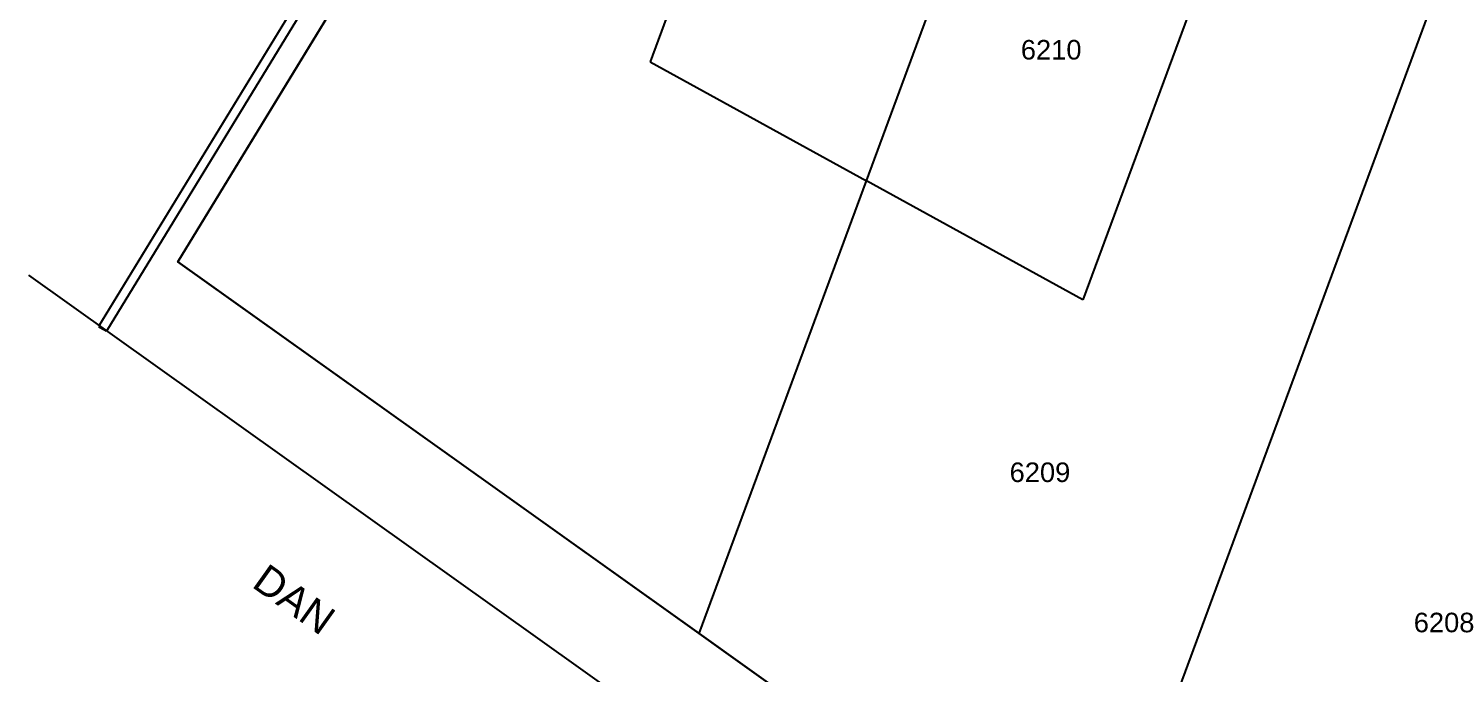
# Model space of a CAD drawing. Header units: metres. Extents: x 290331 to 290688, y 6233906 to 6234186.
# Drawn here: x 290330.9 to 290476.6, y 6234031.1 to 6234097.2 of the extents above; entities that cross this region are included whole.
import ezdxf

# ---------------------------------------------------------------- set-up
doc = ezdxf.new("R2010")
doc.units = ezdxf.units.M
doc.header["$LTSCALE"] = 0.7
doc.layers.add('Cadastre Developer_SP_NEW', color=4, linetype='Continuous')
doc.layers.add('UG_Details_SP_MISC', color=7, linetype='Continuous')
doc.styles.add('ARIAL', font='arial.ttf', dxfattribs={"height": 2})
doc.styles.get("Standard").update_dxf_attribs({"font": 'arial.ttf'})

msp = doc.modelspace()

# ---------------------------------------------------------------- linework, layer by layer
at = {"layer": 'Cadastre Developer_SP_NEW'}
for points in [[(290387.42, 6234140.73), (290346.21, 6234073.28)], [(290409.13, 6234133.12), (290394.57, 6234093.72)], [(290394.57, 6234093.72), (290416.73, 6234081.55)], [(290399.6, 6234035.21), (290416.73, 6234081.55)], [(290438.88, 6234069.38), (290416.73, 6234081.55)], [(290346.21, 6234073.28), (290399.6, 6234035.21)], [(290399.6, 6234035.21), (290414.83, 6234024.35), (290417.38, 6234022.72), (290440.65, 6234007.8)]]:
    msp.add_lwpolyline(points, dxfattribs=at)
at = {"layer": 'UG_Details_SP_MISC'}
for p, q in [((290385.03, 6234143.52), (290338.08, 6234066.66)), ((290385.46, 6234142.38), (290338.9, 6234066.16)), ((290338.08, 6234066.66), (290338.49, 6234066.41)), ((290338.9, 6234066.16), (290338.49, 6234066.41))]:
    msp.add_line(p, q, dxfattribs=at)

# ---------------------------------------------------------------- texts
at = {"layer": 'Cadastre Developer_SP_NEW'}
msp.add_text('DAN', height=3, rotation=324.5133, dxfattribs=at).set_placement((290353.67, 6234040.06))
at = {"layer": 'Cadastre Developer_SP_NEW', "char_height": 2, "width": 12.2212, "attachment_point": 5, "style": 'ARIAL', "bg_fill": 2}
for s, insert in [('6210', (290435.64, 6234094.96)), ('6209', (290434.49, 6234051.71)), ('6208', (290475.87, 6234036.33))]:
    msp.add_mtext(s, dxfattribs=dict(at, insert=insert))

# ---------------------------------------------------------------- next in the draw order: linework, layer by layer
at = {"layer": 'Cadastre Developer_SP_NEW', "flags": 128}
for points in [[(290478.58, 6233983.5), (290458.75, 6233996.2), (290438.93, 6234008.91), (290435.2, 6234011.3), (290417.38, 6234022.72), (290414.83, 6234024.35), (290397.92, 6234036.41), (290378.51, 6234050.25), (290346.21, 6234073.28), (290374.22, 6234119.13), (290387.42, 6234140.73), (290390.12, 6234151.59), (290386.16, 6234154.79)], [(290330.92, 6234071.89), (290409.23, 6234016.06), (290525.6, 6233941.49)]]:
    msp.add_lwpolyline(points, dxfattribs=at)
at = {"layer": 'Cadastre Developer_SP_NEW'}
for points in [[(290416.73, 6234081.55), (290430.83, 6234119.74)], [(290453.44, 6234108.78), (290438.88, 6234069.38)], [(290475.01, 6234100.81), (290440.65, 6234007.8)]]:
    msp.add_lwpolyline(points, dxfattribs=at)

doc.saveas('drawing.dxf')
